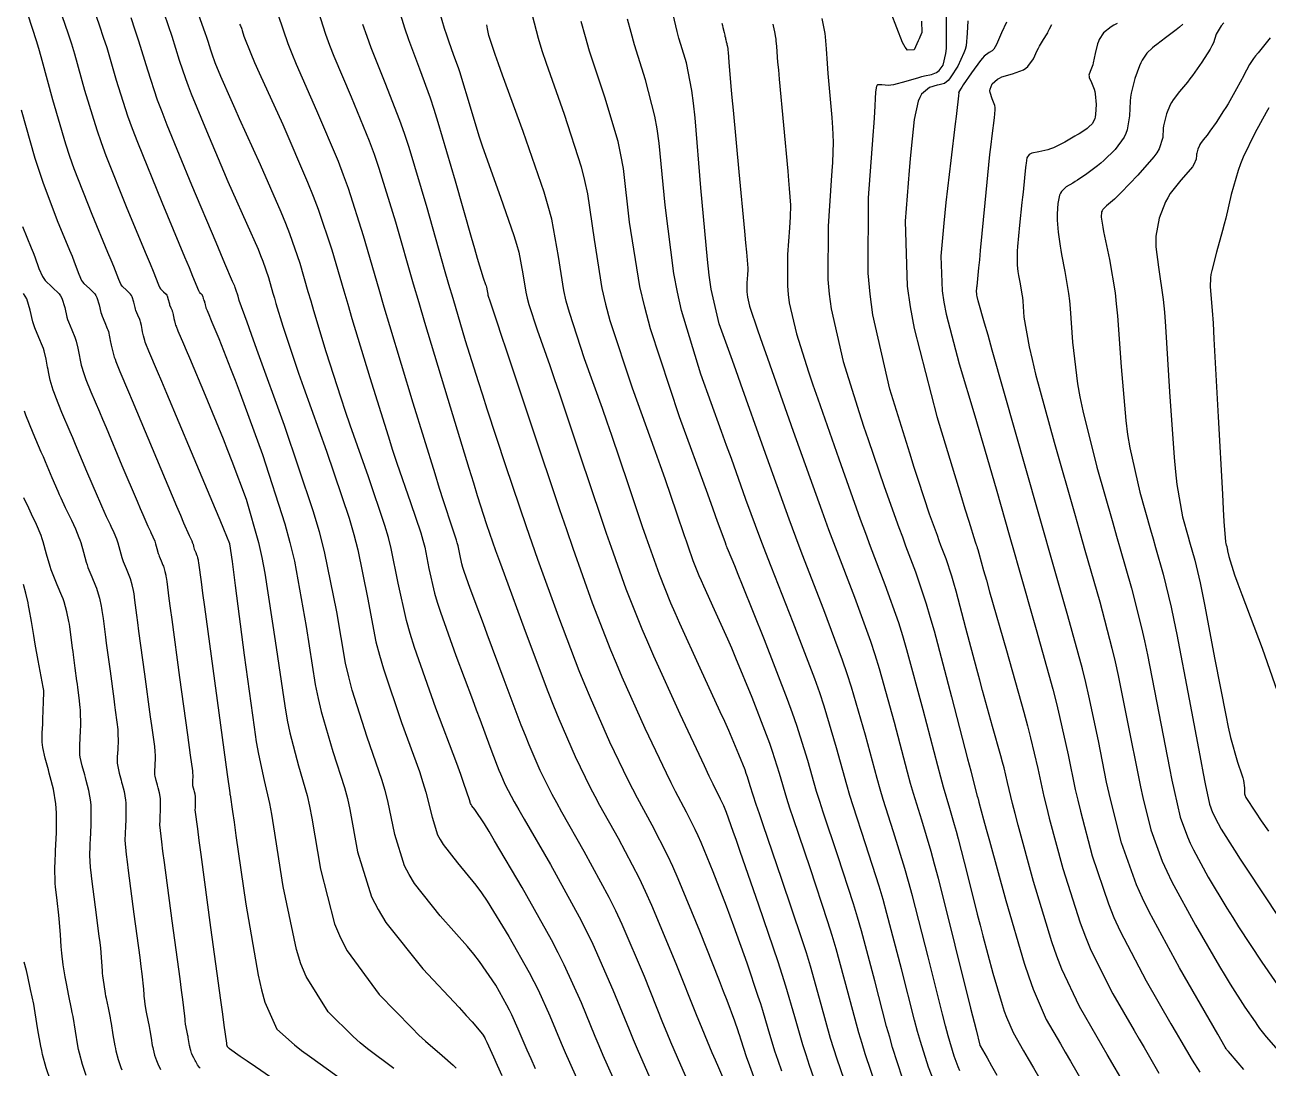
# Model space of a CAD drawing. Header units: metres. Extents: x 837475 to 838479, y 1189012 to 1191015.
# Drawn here: x 837583.6 to 837683, y 1190078.2 to 1190161.6 of the extents above; entities that cross this region are included whole.
import ezdxf

# ---------------------------------------------------------------- set-up
doc = ezdxf.new("R2010")
doc.units = ezdxf.units.M
doc.header["$LTSCALE"] = 0.3
doc.layers.add('COTAS 10', color=1, linetype='Continuous')
doc.layers.add('COTAS INT', color=252, linetype='Continuous')

msp = doc.modelspace()

# ---------------------------------------------------------------- linework, layer by layer
at = {"layer": 'COTAS 10'}
for points in [[(837613.124, 1190078.133), (837611.024, 1190079.719), (837610.453, 1190080.202), (837609.886, 1190080.703), (837607.876, 1190082.674), (837606.121, 1190085.481), (837605.715, 1190086.51), (837605.343, 1190087.649), (837604.287, 1190092.674), (837603.552, 1190097.468), (837603.382, 1190098.461), (837603.226, 1190099.31), (837602.785, 1190101.171), (837602.332, 1190103.263), (837602.169, 1190104.257), (837601.989, 1190105.431), (837601.204, 1190111.171), (837600.482, 1190116.746), (837600.342, 1190117.815), (837600.228, 1190118.679), (837600.033, 1190120.089), (837599.546, 1190121.255), (837599.248, 1190121.965), (837598.88, 1190122.843), (837596.96, 1190127.413), (837594.99, 1190132.097), (837594.59, 1190133.046), (837594.253, 1190133.845), (837593.563, 1190135.476), (837593.324, 1190136.06), (837593.272, 1190136.199), (837593.227, 1190136.329), (837593.116, 1190136.715), (837593.049, 1190137.034), (837593.015, 1190137.208), (837592.959, 1190137.519), (837592.883, 1190137.835), (837592.853, 1190137.925), (837592.82, 1190138.017), (837592.672, 1190138.358), (837592.517, 1190138.73), (837592.481, 1190138.841), (837592.448, 1190138.956), (837592.35, 1190139.402), (837592.213, 1190139.832), (837592.154, 1190139.938), (837592.087, 1190140.038), (837591.769, 1190140.351), (837591.444, 1190140.649), (837591.372, 1190140.741), (837591.308, 1190140.836), (837591.141, 1190141.209), (837590.744, 1190142.25), (837590.536, 1190142.765), (837590.284, 1190143.378), (837589.017, 1190146.416), (837587.596, 1190150.056), (837587.247, 1190151.05), (837586.917, 1190152.038), (837585.885, 1190155.557), (837585.024, 1190158.726), (837584.802, 1190159.493), (837584.587, 1190160.213), (837583.868, 1190162.416)], [(837631.12, 1190076.384), (837629.875, 1190079.181), (837629.547, 1190079.943), (837629.226, 1190080.7), (837628.125, 1190083.389), (837626.757, 1190086.417), (837626.268, 1190087.388), (837625.731, 1190088.415), (837623.389, 1190092.604), (837621.196, 1190096.334), (837620.752, 1190097.073), (837620.378, 1190097.685), (837619.618, 1190098.832), (837619.369, 1190099.145), (837619.318, 1190099.231), (837619.274, 1190099.316), (837619.181, 1190099.618), (837618.744, 1190100.923), (837618.484, 1190101.64), (837618.164, 1190102.511), (837616.505, 1190106.942), (837614.793, 1190111.783), (837614.44, 1190112.913), (837614.139, 1190113.951), (837613.489, 1190116.942), (837612.936, 1190119.701), (837612.697, 1190120.594), (837612.421, 1190121.543), (837611.111, 1190125.436), (837609.649, 1190129.559), (837609.276, 1190130.654), (837608.917, 1190131.728), (837607.736, 1190135.436), (837606.752, 1190138.69), (837606.517, 1190139.478), (837606.299, 1190140.216), (837605.647, 1190142.475), (837604.828, 1190144.866), (837604.505, 1190145.688), (837604.141, 1190146.58), (837602.475, 1190150.379), (837600.811, 1190154.048), (837600.448, 1190154.858), (837600.126, 1190155.578), (837599.316, 1190157.435), (837598.867, 1190158.532), (837598.773, 1190158.773), (837598.692, 1190158.986), (837598.51, 1190159.531), (837598.285, 1190160.242), (837598.178, 1190160.561), (837598.05, 1190160.932), (837597.424, 1190162.713)], [(837613.659, 1190162.368), (837613.993, 1190161.312), (837614.299, 1190160.379), (837615.178, 1190158.037), (837616.043, 1190155.731), (837616.34, 1190154.821), (837616.663, 1190153.793), (837618.037, 1190149.1), (837619.317, 1190144.589), (837619.581, 1190143.676), (837619.806, 1190142.909), (837620.289, 1190141.352), (837620.474, 1190140.82), (837620.51, 1190140.699), (837620.541, 1190140.589), (837620.598, 1190140.289), (837620.638, 1190140.032), (837620.658, 1190139.95), (837620.681, 1190139.864), (837620.797, 1190139.513), (837621.393, 1190137.747), (837621.719, 1190136.769), (837622.116, 1190135.579), (837624.131, 1190129.513), (837626.381, 1190122.809), (837626.925, 1190121.217), (837627.436, 1190119.739), (837628.998, 1190115.354), (837630.458, 1190111.607), (837630.906, 1190110.531), (837631.372, 1190109.439), (837633.209, 1190105.354), (837634.906, 1190101.774), (837635.283, 1190101), (837635.619, 1190100.319), (837636.5, 1190098.644), (837637.204, 1190097.267), (837637.43, 1190096.774), (837637.669, 1190096.233), (837638.644, 1190093.875), (837639.704, 1190091.13), (837639.997, 1190090.344), (837640.29, 1190089.547), (837641.346, 1190086.577), (837642.244, 1190083.923), (837642.438, 1190083.326), (837642.609, 1190082.789), (837643.025, 1190081.346), (837643.574, 1190079.561), (837643.827, 1190078.808), (837644.125, 1190077.943)], [(837656.528, 1190076.538), (837655.861, 1190078.247), (837655.231, 1190080.286), (837655.008, 1190081.087), (837654.765, 1190081.99), (837653.715, 1190086.101), (837652.555, 1190090.541), (837652.242, 1190091.651), (837651.934, 1190092.71), (837650.851, 1190096.101), (837649.851, 1190099.136), (837649.595, 1190099.97), (837649.348, 1190100.801), (837648.528, 1190103.778), (837647.534, 1190107.112), (837647.176, 1190108.167), (837646.782, 1190109.28), (837645.062, 1190113.778), (837643.294, 1190118.253), (837642.87, 1190119.352), (837642.475, 1190120.389), (837641.284, 1190123.629), (837640.118, 1190126.892), (837639.739, 1190127.944), (837639.335, 1190129.06), (837637.673, 1190133.629), (837636.129, 1190138.74), (837635.8, 1190140.198), (837635.514, 1190141.674), (837634.835, 1190147.162), (837634.35, 1190152.107), (837634.186, 1190153.242), (837634.01, 1190154.276), (837633.265, 1190157.162), (837632.372, 1190159.964), (837632.102, 1190160.945), (837631.822, 1190162.015)], [(837671.612, 1190076.743), (837670.159, 1190079.267), (837669.761, 1190079.956), (837669.365, 1190080.642), (837667.952, 1190083.082), (837666.535, 1190086.085), (837666.137, 1190087.124), (837665.736, 1190088.253), (837664.265, 1190093.082), (837663.04, 1190097.592), (837662.794, 1190098.52), (837662.588, 1190099.309), (837662.181, 1190100.998), (837661.912, 1190102.161), (837661.793, 1190102.617), (837661.655, 1190103.132), (837660.998, 1190105.476), (837660.196, 1190108.341), (837659.967, 1190109.183), (837659.735, 1190110.048), (837658.87, 1190113.347), (837658.088, 1190116.287), (837657.909, 1190116.924), (837657.745, 1190117.484), (837657.286, 1190118.87), (837656.868, 1190119.957), (837656.73, 1190120.33), (837656.582, 1190120.734), (837655.966, 1190122.45), (837655.067, 1190125.151), (837654.74, 1190126.175), (837654.379, 1190127.32), (837652.795, 1190132.45), (837651.435, 1190138.392), (837651.215, 1190140.047), (837651.064, 1190141.706), (837651.085, 1190147.737), (837651.456, 1190152.724), (837651.527, 1190153.726), (837651.582, 1190154.563), (837651.665, 1190156.22), (837651.731, 1190156.663), (837651.776, 1190156.736), (837651.833, 1190156.786), (837652.135, 1190156.787), (837652.666, 1190156.743), (837652.867, 1190156.765), (837653.091, 1190156.802), (837654.094, 1190157.06), (837655.107, 1190157.36), (837655.337, 1190157.423), (837655.545, 1190157.478), (837656.115, 1190157.607), (837656.517, 1190157.766), (837656.62, 1190157.839), (837656.719, 1190157.926), (837657.045, 1190158.347), (837657.268, 1190159.269), (837657.302, 1190159.672), (837657.324, 1190160.139), (837657.304, 1190162.356)], [(837676.198, 1190161.611), (837675.931, 1190161.376), (837675.674, 1190161.158), (837674.822, 1190160.512), (837674.113, 1190160.002), (837673.945, 1190159.868), (837673.79, 1190159.738), (837673.332, 1190159.298), (837672.957, 1190158.732), (837672.853, 1190158.524), (837672.749, 1190158.292), (837672.376, 1190157.268), (837672.081, 1190156.1), (837672.026, 1190155.778), (837671.984, 1190155.456), (837671.929, 1190154.299), (837671.766, 1190153.182), (837671.657, 1190152.886), (837671.518, 1190152.596), (837670.785, 1190151.597), (837669.881, 1190150.713), (837669.637, 1190150.496), (837669.394, 1190150.291), (837668.537, 1190149.65), (837667.771, 1190149.147), (837667.586, 1190149.029), (837667.413, 1190148.92), (837666.884, 1190148.602), (837666.505, 1190148.243), (837666.425, 1190148.107), (837666.357, 1190147.956), (837666.203, 1190147.278), (837666.158, 1190146.452), (837666.159, 1190146.206), (837666.166, 1190145.953), (837666.237, 1190144.981), (837666.386, 1190143.878), (837666.442, 1190143.544), (837666.504, 1190143.197), (837666.78, 1190141.839), (837667.064, 1190140.1), (837667.132, 1190139.513), (837667.194, 1190138.88), (837667.38, 1190136.211), (837667.775, 1190132.873), (837667.969, 1190131.817), (837668.2, 1190130.704), (837669.342, 1190126.211), (837670.605, 1190121.769), (837670.913, 1190120.689), (837671.203, 1190119.673), (837672.098, 1190116.545), (837672.908, 1190113.365), (837673.144, 1190112.317), (837673.385, 1190111.196), (837674.298, 1190106.545), (837675.133, 1190102.152), (837675.325, 1190101.195), (837675.5, 1190100.351), (837675.99, 1190098.237), (837676.565, 1190096.661), (837676.794, 1190096.155), (837677.053, 1190095.619), (837678.237, 1190093.434), (837679.734, 1190090.942), (837680.19, 1190090.213), (837680.663, 1190089.467), (837682.521, 1190086.632), (837684.295, 1190084.043)], [(837591.424, 1190077.998), (837591.351, 1190078.181), (837591.129, 1190078.83), (837590.949, 1190079.527), (837590.902, 1190079.74), (837590.857, 1190079.962), (837590.706, 1190080.838), (837590.561, 1190081.734), (837590.519, 1190081.97), (837590.476, 1190082.199), (837590.317, 1190082.982), (837590.164, 1190083.721), (837590.126, 1190083.924), (837590.089, 1190084.125), (837589.97, 1190084.844), (837589.878, 1190085.556), (837589.858, 1190085.753), (837589.841, 1190085.95), (837589.798, 1190086.659), (837589.703, 1190087.759), (837589.654, 1190088.202), (837589.593, 1190088.705), (837589.291, 1190091.023), (837588.998, 1190093.311), (837588.943, 1190093.796), (837588.9, 1190094.216), (837588.84, 1190095.195), (837588.865, 1190095.905), (837588.875, 1190096.156), (837588.886, 1190096.429), (837588.939, 1190097.612), (837588.948, 1190098.847), (837588.931, 1190099.154), (837588.906, 1190099.445), (837588.748, 1190100.368), (837588.538, 1190101.172), (837588.481, 1190101.388), (837588.424, 1190101.601), (837588.22, 1190102.345), (837588.068, 1190103.034), (837588.042, 1190103.212), (837588.025, 1190103.385), (837588.024, 1190103.963), (837588.065, 1190104.565), (837588.075, 1190104.753), (837588.083, 1190104.949), (837588.107, 1190105.735), (837588.101, 1190106.563), (837588.09, 1190106.786), (837588.076, 1190107.006), (837587.994, 1190107.778), (837587.88, 1190108.6), (837587.845, 1190108.852), (837587.809, 1190109.114), (837587.667, 1190110.15), (837587.527, 1190111.201), (837587.492, 1190111.473), (837587.459, 1190111.737), (837587.352, 1190112.621), (837587.24, 1190113.438), (837587.203, 1190113.659), (837587.164, 1190113.878), (837587.001, 1190114.65), (837586.774, 1190115.442), (837586.694, 1190115.672), (837586.606, 1190115.908), (837586.228, 1190116.801), (837585.839, 1190117.742), (837585.744, 1190118.007), (837585.655, 1190118.274), (837585.382, 1190119.258), (837585.115, 1190120.226), (837585.03, 1190120.483), (837584.941, 1190120.736), (837584.579, 1190121.611), (837584.185, 1190122.453), (837584.075, 1190122.685), (837583.964, 1190122.916), (837583.563, 1190123.747)]]:
    msp.add_lwpolyline(points, dxfattribs=at)
at = {"layer": 'COTAS INT'}
for points in [[(837588.341, 1190165.208), (837589.62, 1190161.49), (837589.915, 1190160.589), (837590.183, 1190159.742), (837590.935, 1190157.147), (837591.848, 1190154.29), (837592.218, 1190153.28), (837592.639, 1190152.174), (837594.581, 1190147.386), (837596.416, 1190143.015), (837596.769, 1190142.171), (837597.055, 1190141.486), (837597.526, 1190140.338), (837597.573, 1190140.233), (837597.59, 1190140.207), (837597.611, 1190140.181), (837597.701, 1190140.098), (837597.79, 1190140.011), (837597.809, 1190139.983), (837597.825, 1190139.953), (837597.864, 1190139.833), (837597.891, 1190139.709), (837597.9, 1190139.676), (837597.91, 1190139.645), (837597.953, 1190139.541), (837597.995, 1190139.446), (837598.004, 1190139.421), (837598.012, 1190139.395), (837598.034, 1190139.307), (837598.049, 1190139.22), (837598.059, 1190139.172), (837598.077, 1190139.082), (837598.108, 1190138.975), (837598.121, 1190138.939), (837598.136, 1190138.9), (837598.202, 1190138.737), (837598.395, 1190138.281), (837598.489, 1190138.058), (837598.601, 1190137.793), (837599.151, 1190136.485), (837600.09, 1190134.103), (837600.447, 1190133.161), (837600.846, 1190132.097), (837602.638, 1190127.232), (837604.429, 1190121.677), (837604.828, 1190120.178), (837605.184, 1190118.695), (837606.118, 1190113.48), (837606.849, 1190108.839), (837607.077, 1190107.719), (837607.316, 1190106.671), (837608.273, 1190103.48), (837609.201, 1190100.591), (837609.423, 1190099.733), (837609.629, 1190098.85), (837610.245, 1190095.451), (837611.357, 1190091.849), (837611.875, 1190090.838), (837612.486, 1190089.82), (837615.451, 1190086.094), (837618.352, 1190083.003), (837618.922, 1190082.386), (837619.39, 1190081.873), (837620.236, 1190080.879), (837620.4, 1190080.587), (837620.437, 1190080.515), (837620.471, 1190080.448), (837620.567, 1190080.236), (837621.09, 1190079.069), (837621.394, 1190078.399), (837621.767, 1190077.578)], [(837606.682, 1190163.94), (837607.682, 1190160.816), (837608.002, 1190159.938), (837608.34, 1190159.054), (837609.715, 1190155.812), (837611.168, 1190152.283), (837611.556, 1190151.218), (837611.937, 1190150.115), (837613.26, 1190145.812), (837614.682, 1190140.869), (837615.125, 1190139.362), (837615.59, 1190137.795), (837617.448, 1190131.636), (837619.139, 1190126.117), (837619.498, 1190124.953), (837619.81, 1190123.948), (837620.543, 1190121.636), (837621.275, 1190119.546), (837621.586, 1190118.681), (837621.944, 1190117.692), (837623.63, 1190113.088), (837625.455, 1190108.261), (837625.9, 1190107.132), (837626.319, 1190106.092), (837627.618, 1190103.088), (837628.835, 1190100.613), (837629.203, 1190099.908), (837629.584, 1190099.193), (837631.073, 1190096.542), (837632.738, 1190093.361), (837633.231, 1190092.313), (837633.738, 1190091.193), (837635.683, 1190086.542), (837637.361, 1190082.331), (837637.7, 1190081.488), (837637.983, 1190080.785), (837638.551, 1190079.41), (837638.811, 1190078.834), (837638.9, 1190078.634), (837638.997, 1190078.416), (837639.41, 1190077.486)], [(837586.105, 1190163.812), (837587.103, 1190160.852), (837587.358, 1190160.041), (837587.603, 1190159.234), (837588.41, 1190156.352), (837589.383, 1190153.164), (837589.733, 1190152.165), (837590.118, 1190151.115), (837591.799, 1190146.901), (837593.35, 1190143.197), (837593.652, 1190142.468), (837593.899, 1190141.868), (837594.333, 1190140.773), (837594.44, 1190140.534), (837594.481, 1190140.474), (837594.527, 1190140.415), (837594.735, 1190140.224), (837594.938, 1190140.024), (837594.981, 1190139.96), (837595.019, 1190139.893), (837595.107, 1190139.617), (837595.169, 1190139.332), (837595.191, 1190139.259), (837595.214, 1190139.188), (837595.312, 1190138.949), (837595.408, 1190138.731), (837595.429, 1190138.673), (837595.448, 1190138.615), (837595.496, 1190138.413), (837595.532, 1190138.214), (837595.543, 1190138.158), (837595.554, 1190138.103), (837595.597, 1190137.898), (837595.668, 1190137.652), (837595.697, 1190137.569), (837595.73, 1190137.48), (837595.882, 1190137.106), (837596.324, 1190136.063), (837596.54, 1190135.552), (837596.795, 1190134.945), (837598.055, 1190131.949), (837599.485, 1190128.473), (837599.848, 1190127.563), (837600.196, 1190126.676), (837601.336, 1190123.661), (837602.328, 1190120.178), (837602.585, 1190118.997), (837602.833, 1190117.72), (837603.661, 1190112.325), (837604.419, 1190107.135), (837604.623, 1190105.988), (837604.824, 1190104.967), (837605.529, 1190102.325), (837606.214, 1190099.95), (837606.402, 1190099.097), (837606.59, 1190098.159), (837607.266, 1190094.062), (837608.396, 1190089.7), (837608.871, 1190088.594), (837609.416, 1190087.532), (837611.968, 1190084.062), (837614.57, 1190081.379), (837615.147, 1190080.812), (837615.661, 1190080.321), (837616.998, 1190079.185), (837617.885, 1190078.414), (837618.115, 1190078.153)], [(837616.415, 1190163.881), (837617.172, 1190161.306), (837617.343, 1190160.757), (837617.496, 1190160.28), (837617.91, 1190159.149), (837618.285, 1190158.15), (837618.414, 1190157.755), (837618.554, 1190157.31), (837619.149, 1190155.276), (837619.94, 1190152.688), (837620.203, 1190151.893), (837620.485, 1190151.064), (837621.663, 1190147.79), (837622.729, 1190144.724), (837622.94, 1190144.026), (837623.115, 1190143.395), (837623.445, 1190141.663), (837623.677, 1190140.185), (837623.791, 1190139.714), (837623.925, 1190139.216), (837624.589, 1190137.193), (837625.601, 1190134.322), (837625.955, 1190133.289), (837626.341, 1190132.153), (837628.001, 1190127.193), (837629.703, 1190122.124), (837630.114, 1190120.92), (837630.5, 1190119.803), (837631.681, 1190116.487), (837632.96, 1190113.28), (837633.409, 1190112.231), (837633.898, 1190111.112), (837636.005, 1190106.487), (837637.941, 1190102.355), (837638.322, 1190101.546), (837638.637, 1190100.882), (837639.213, 1190099.695), (837639.372, 1190099.386), (837639.422, 1190099.275), (837639.476, 1190099.153), (837639.695, 1190098.623), (837640.239, 1190097.123), (837640.498, 1190096.39), (837640.803, 1190095.519), (837642.297, 1190091.225), (837643.831, 1190086.696), (837644.162, 1190085.677), (837644.452, 1190084.76), (837645.163, 1190082.297), (837645.812, 1190080.046), (837646.063, 1190079.264), (837646.346, 1190078.412), (837647.624, 1190074.758)], [(837623.837, 1190163.685), (837624.675, 1190160.507), (837624.975, 1190159.524), (837625.305, 1190158.497), (837626.743, 1190154.412), (837628.102, 1190150.217), (837628.383, 1190149.119), (837628.622, 1190148.048), (837629.14, 1190144.412), (837629.756, 1190140.491), (837630.056, 1190139.241), (837630.414, 1190137.92), (837632.175, 1190132.552), (837634.018, 1190127.47), (837634.427, 1190126.328), (837634.792, 1190125.302), (837635.742, 1190122.552), (837636.346, 1190120.754), (837636.492, 1190120.326), (837636.629, 1190119.93), (837637.048, 1190118.754), (837637.528, 1190117.559), (837637.704, 1190117.152), (837637.898, 1190116.711), (837638.754, 1190114.839), (837639.806, 1190112.492), (837640.124, 1190111.752), (837640.453, 1190110.972), (837641.741, 1190107.827), (837642.907, 1190104.824), (837643.159, 1190104.133), (837643.382, 1190103.504), (837643.931, 1190101.741), (837644.521, 1190099.755), (837644.769, 1190098.985), (837645.054, 1190098.12), (837646.388, 1190094.199), (837647.813, 1190089.901), (837648.156, 1190088.798), (837648.475, 1190087.733), (837649.439, 1190084.199), (837650.289, 1190081.018), (837650.536, 1190080.175), (837650.788, 1190079.349), (837651.743, 1190076.502)], [(837658.379, 1190077.963), (837658.256, 1190078.261), (837657.92, 1190079.119), (837657.452, 1190080.755), (837657.245, 1190081.543), (837657.004, 1190082.475), (837655.853, 1190087.052), (837654.595, 1190091.945), (837654.286, 1190093.078), (837653.994, 1190094.114), (837653.083, 1190097.052), (837652.25, 1190099.644), (837652.008, 1190100.462), (837651.761, 1190101.323), (837650.827, 1190104.796), (837649.73, 1190108.615), (837649.38, 1190109.695), (837649.01, 1190110.784), (837647.507, 1190114.796), (837645.777, 1190119.248), (837645.265, 1190120.614), (837644.737, 1190122.038), (837642.71, 1190127.661), (837640.872, 1190132.845), (837640.464, 1190133.992), (837640.099, 1190135.014), (837639.146, 1190137.661), (837638.514, 1190140.443), (837638.353, 1190141.549), (837638.197, 1190142.801), (837637.682, 1190148.536), (837637.214, 1190154.137), (837637.088, 1190155.304), (837636.964, 1190156.305), (837636.527, 1190158.536), (837636.066, 1190159.982), (837635.927, 1190160.487), (837635.783, 1190161.039), (837635.219, 1190163.414)], [(837624.47, 1190078.112), (837624.112, 1190078.914), (837623.802, 1190079.613), (837623.086, 1190081.287), (837622.567, 1190082.438), (837622.381, 1190082.806), (837622.177, 1190083.197), (837621.287, 1190084.787), (837619.992, 1190086.693), (837619.532, 1190087.282), (837619.028, 1190087.897), (837616.84, 1190090.34), (837614.78, 1190092.929), (837614.356, 1190093.635), (837613.996, 1190094.338), (837613.223, 1190096.84), (837612.667, 1190099.541), (837612.443, 1190100.368), (837612.189, 1190101.231), (837611.017, 1190104.634), (837609.809, 1190108.375), (837609.532, 1190109.45), (837609.279, 1190110.543), (837608.575, 1190114.634), (837607.605, 1190119.476), (837607.186, 1190121.043), (837606.701, 1190122.708), (837604.403, 1190129.538), (837602.19, 1190135.617), (837601.758, 1190136.808), (837601.405, 1190137.785), (837600.782, 1190139.538), (837600.683, 1190139.868), (837600.659, 1190139.947), (837600.637, 1190140.022), (837600.571, 1190140.25), (837600.488, 1190140.492), (837600.456, 1190140.575), (837600.419, 1190140.665), (837600.25, 1190141.05), (837599.632, 1190142.49), (837599.312, 1190143.247), (837598.927, 1190144.158), (837596.998, 1190148.741), (837595.025, 1190153.555), (837594.613, 1190154.612), (837594.258, 1190155.55), (837593.46, 1190157.941), (837592.762, 1190160.251), (837592.471, 1190161.136), (837592.137, 1190162.129)], [(837594.745, 1190162.513), (837595.089, 1190161.512), (837595.379, 1190160.653), (837595.985, 1190158.736), (837596.475, 1190157.268), (837596.693, 1190156.692), (837596.946, 1190156.043), (837598.157, 1190153.088), (837599.527, 1190149.868), (837599.88, 1190149.052), (837600.222, 1190148.269), (837601.363, 1190145.714), (837602.28, 1190143.623), (837602.481, 1190143.132), (837602.658, 1190142.679), (837603.109, 1190141.363), (837603.468, 1190140.119), (837603.588, 1190139.712), (837603.717, 1190139.279), (837604.259, 1190137.487), (837605.161, 1190134.757), (837605.517, 1190133.731), (837605.919, 1190132.588), (837607.757, 1190127.487), (837609.561, 1190122.126), (837609.942, 1190120.819), (837610.271, 1190119.589), (837611.032, 1190115.788), (837611.709, 1190112.247), (837611.986, 1190111.181), (837612.301, 1190110.079), (837613.761, 1190105.788), (837615.176, 1190101.871), (837615.464, 1190101.004), (837615.706, 1190100.232), (837616.202, 1190098.229), (837616.635, 1190096.827), (837616.837, 1190096.433), (837617.075, 1190096.037), (837618.229, 1190094.586), (837619.703, 1190092.791), (837620.142, 1190092.178), (837620.594, 1190091.514), (837622.338, 1190088.696), (837623.954, 1190085.806), (837624.324, 1190085.097), (837624.662, 1190084.427), (837625.606, 1190082.338), (837626.514, 1190080.157), (837626.829, 1190079.429), (837627.173, 1190078.647), (837628.643, 1190075.376)], [(837636.778, 1190076.84), (837636.074, 1190078.401), (837635.28, 1190080.25), (837634.982, 1190080.973), (837634.649, 1190081.788), (837633.164, 1190085.491), (837631.388, 1190089.641), (837630.872, 1190090.737), (837630.346, 1190091.81), (837628.359, 1190095.491), (837626.567, 1190098.631), (837626.163, 1190099.362), (837625.8, 1190100.032), (837624.823, 1190101.955), (837623.948, 1190104), (837623.649, 1190104.748), (837623.326, 1190105.575), (837621.955, 1190109.218), (837620.609, 1190112.866), (837620.301, 1190113.696), (837620.022, 1190114.448), (837619.25, 1190116.513), (837618.763, 1190117.879), (837618.663, 1190118.191), (837618.579, 1190118.473), (837618.403, 1190119.25), (837618.267, 1190119.927), (837618.209, 1190120.146), (837618.141, 1190120.379), (837617.82, 1190121.333), (837617.108, 1190123.502), (837616.794, 1190124.5), (837616.429, 1190125.67), (837614.689, 1190131.333), (837612.821, 1190137.512), (837612.376, 1190139.008), (837611.961, 1190140.411), (837610.722, 1190144.7), (837609.519, 1190148.472), (837609.126, 1190149.549), (837608.708, 1190150.641), (837606.983, 1190154.7), (837605.36, 1190158.391), (837605.006, 1190159.251), (837604.694, 1190160.041), (837603.909, 1190162.305)], [(837647.36, 1190162.08), (837647.545, 1190161.131), (837647.584, 1190160.866), (837647.618, 1190160.601), (837647.694, 1190159.635), (837647.764, 1190158.474), (837647.793, 1190158.085), (837647.827, 1190157.666), (837647.984, 1190155.91), (837648.136, 1190154.154), (837648.167, 1190153.736), (837648.192, 1190153.347), (837648.242, 1190152.186), (837648.191, 1190150.567), (837648.153, 1190149.889), (837648.105, 1190149.112), (837647.843, 1190145.474), (837647.829, 1190141.207), (837647.936, 1190140.033), (837648.091, 1190138.862), (837649.054, 1190134.658), (837650.333, 1190130.579), (837650.689, 1190129.487), (837651.044, 1190128.411), (837652.332, 1190124.658), (837653.502, 1190121.395), (837653.783, 1190120.627), (837654.046, 1190119.919), (837654.841, 1190117.851), (837655.694, 1190115.294), (837655.992, 1190114.277), (837656.319, 1190113.126), (837657.723, 1190107.851), (837659.001, 1190102.892), (837659.247, 1190101.939), (837659.446, 1190101.169), (837659.777, 1190099.905), (837659.812, 1190099.786), (837659.825, 1190099.738), (837659.84, 1190099.682), (837659.905, 1190099.426), (837660.279, 1190098.04), (837660.489, 1190097.271), (837660.745, 1190096.337), (837662.052, 1190091.573), (837663.526, 1190086.554), (837663.888, 1190085.458), (837664.229, 1190084.489), (837665.293, 1190082.052), (837666.42, 1190080.101), (837666.802, 1190079.44), (837667.213, 1190078.726), (837668.949, 1190075.708)], [(837655.322, 1190161.862), (837655.34, 1190160.944), (837655.19, 1190160.582), (837655.127, 1190160.442), (837655.055, 1190160.285), (837654.718, 1190159.578), (837654.195, 1190159.528), (837654.006, 1190159.785), (837653.799, 1190160.16), (837652.889, 1190162.497)], [(837600.811, 1190161.606), (837600.869, 1190161.482), (837600.947, 1190161.29), (837600.974, 1190161.208), (837601.005, 1190161.114), (837601.137, 1190160.67), (837601.705, 1190159.265), (837602.011, 1190158.564), (837602.381, 1190157.729), (837604.251, 1190153.587), (837606.247, 1190148.998), (837606.696, 1190147.881), (837607.1, 1190146.83), (837608.185, 1190143.587), (837609.13, 1190140.314), (837609.447, 1190139.243), (837609.787, 1190138.101), (837611.213, 1190133.385), (837612.673, 1190128.699), (837613.035, 1190127.577), (837613.378, 1190126.531), (837614.466, 1190123.385), (837615.281, 1190120.961), (837615.453, 1190120.37), (837615.602, 1190119.814), (837615.946, 1190118.096), (837616.393, 1190116.123), (837616.606, 1190115.407), (837616.859, 1190114.617), (837618.096, 1190111.148), (837619.421, 1190107.63), (837619.729, 1190106.808), (837620.012, 1190106.053), (837620.822, 1190103.874), (837621.398, 1190102.343), (837621.534, 1190101.995), (837621.659, 1190101.681), (837622.027, 1190100.822), (837622.765, 1190099.452), (837623.123, 1190098.815), (837623.549, 1190098.068), (837625.646, 1190094.44), (837627.954, 1190090.258), (837628.513, 1190089.161), (837629.038, 1190088.089), (837630.644, 1190084.44), (837631.938, 1190081.244), (837632.264, 1190080.458), (837632.578, 1190079.716), (837633.597, 1190077.393)], [(837641.903, 1190077.474), (837641.591, 1190078.352), (837641.335, 1190079.075), (837640.887, 1190080.395), (837640.765, 1190080.818), (837640.715, 1190080.976), (837640.658, 1190081.151), (837640.395, 1190081.929), (837639.777, 1190083.576), (837639.497, 1190084.298), (837639.17, 1190085.137), (837637.593, 1190089.127), (837635.863, 1190093.313), (837635.438, 1190094.273), (837635.037, 1190095.148), (837633.786, 1190097.593), (837632.602, 1190099.756), (837632.243, 1190100.454), (837631.87, 1190101.193), (837630.414, 1190104.221), (837628.846, 1190107.766), (837628.403, 1190108.831), (837627.957, 1190109.934), (837626.314, 1190114.221), (837624.653, 1190118.828), (837624.195, 1190120.132), (837623.738, 1190121.449), (837622.093, 1190126.308), (837620.602, 1190130.848), (837620.242, 1190131.963), (837619.904, 1190133.016), (837618.874, 1190136.308), (837617.866, 1190139.695), (837617.542, 1190140.808), (837617.199, 1190141.997), (837615.798, 1190146.924), (837614.355, 1190151.757), (837613.986, 1190152.887), (837613.629, 1190153.926), (837612.447, 1190156.924), (837611.32, 1190159.716), (837610.998, 1190160.625), (837610.671, 1190161.592)], [(837649.684, 1190075.63), (837648.567, 1190078.88), (837648.3, 1190079.719), (837648.05, 1190080.532), (837647.301, 1190083.248), (837646.435, 1190086.329), (837646.112, 1190087.372), (837645.753, 1190088.497), (837644.157, 1190093.248), (837642.655, 1190097.611), (837642.356, 1190098.493), (837642.108, 1190099.232), (837641.632, 1190100.723), (837641.404, 1190101.455), (837641.312, 1190101.716), (837641.207, 1190102.003), (837640.723, 1190103.25), (837639.903, 1190105.167), (837639.586, 1190105.876), (837639.23, 1190106.662), (837637.62, 1190110.147), (837635.987, 1190113.72), (837635.617, 1190114.562), (837635.281, 1190115.341), (837634.365, 1190117.62), (837633.565, 1190119.866), (837633.303, 1190120.623), (837633.024, 1190121.439), (837631.872, 1190124.872), (837630.566, 1190128.727), (837630.191, 1190129.809), (837629.81, 1190130.896), (837628.382, 1190134.872), (837627.17, 1190138.568), (837626.924, 1190139.478), (837626.716, 1190140.338), (837626.293, 1190143.038), (837625.758, 1190146.019), (837625.481, 1190147.057), (837625.148, 1190148.187), (837623.481, 1190153.038), (837621.823, 1190157.53), (837621.496, 1190158.435), (837621.227, 1190159.192), (837620.73, 1190160.701), (837620.621, 1190161.257), (837620.596, 1190161.414), (837620.572, 1190161.571)], [(837653.802, 1190077.375), (837653.009, 1190079.818), (837652.772, 1190080.631), (837652.527, 1190081.504), (837651.577, 1190085.15), (837650.515, 1190089.137), (837650.199, 1190090.225), (837649.874, 1190091.305), (837648.62, 1190095.15), (837647.453, 1190098.628), (837647.182, 1190099.477), (837646.934, 1190100.278), (837646.23, 1190102.76), (837645.359, 1190105.553), (837645.007, 1190106.551), (837644.607, 1190107.645), (837642.76, 1190112.404), (837641.004, 1190116.777), (837640.662, 1190117.628), (837640.381, 1190118.322), (837639.887, 1190119.531), (837639.809, 1190119.701), (837639.791, 1190119.741), (837639.775, 1190119.778), (837639.732, 1190119.887), (837639.694, 1190119.994), (837639.681, 1190120.03), (837639.668, 1190120.069), (837639.613, 1190120.232), (837639.017, 1190121.876), (837638.663, 1190122.848), (837638.227, 1190124.044), (837635.968, 1190130.232), (837633.658, 1190137.271), (837633.189, 1190139.005), (837632.795, 1190140.644), (837631.987, 1190145.787), (837631.486, 1190150.078), (837631.285, 1190151.18), (837631.056, 1190152.246), (837630.004, 1190155.787), (837628.787, 1190159.463), (837628.454, 1190160.614), (837628.123, 1190161.822)], [(837639.359, 1190161.7), (837639.403, 1190161.511), (837639.442, 1190161.345), (837639.535, 1190160.95), (837639.585, 1190160.742), (837639.596, 1190160.694), (837639.607, 1190160.651), (837639.635, 1190160.532), (837639.659, 1190160.427), (837639.667, 1190160.393), (837639.675, 1190160.357), (837639.708, 1190160.208), (837639.743, 1190160.063), (837639.751, 1190160.03), (837639.76, 1190159.999), (837639.788, 1190159.911), (837639.823, 1190159.663), (837639.835, 1190159.531), (837639.849, 1190159.372), (837639.911, 1190158.57), (837640.076, 1190156.633), (837640.156, 1190155.759), (837640.25, 1190154.737), (837640.713, 1190149.825), (837641.163, 1190145.071), (837641.249, 1190144.15), (837641.319, 1190143.399), (837641.43, 1190142.115), (837641.422, 1190141.834), (837641.415, 1190141.716), (837641.407, 1190141.581), (837641.361, 1190140.95), (837641.359, 1190140.21), (837641.377, 1190140.006), (837641.404, 1190139.802), (837641.571, 1190139.073), (837642.242, 1190137.098), (837642.586, 1190136.109), (837642.999, 1190134.929), (837645.064, 1190129.073), (837647.343, 1190122.717), (837647.891, 1190121.222), (837648.403, 1190119.842), (837649.952, 1190115.815), (837651.238, 1190112.287), (837651.584, 1190111.222), (837651.926, 1190110.119), (837653.126, 1190105.815), (837654.174, 1190101.846), (837654.421, 1190100.954), (837654.649, 1190100.152), (837655.314, 1190098.003), (837656.054, 1190095.518), (837656.329, 1190094.504), (837656.635, 1190093.349), (837657.991, 1190088.003), (837659.242, 1190082.961), (837659.673, 1190081.224), (837659.979, 1190079.991), (837659.983, 1190079.983), (837659.985, 1190079.977), (837659.991, 1190079.963), (837660.555, 1190078.98), (837660.908, 1190078.365), (837661.346, 1190077.603)], [(837643.434, 1190161.606), (837643.458, 1190161.472), (837643.557, 1190161.005), (837643.646, 1190160.546), (837643.665, 1190160.419), (837643.681, 1190160.29), (837643.718, 1190159.824), (837643.817, 1190158.577), (837643.872, 1190157.956), (837643.939, 1190157.216), (837644.284, 1190153.551), (837644.626, 1190149.866), (837644.692, 1190149.114), (837644.745, 1190148.478), (837644.836, 1190147.151), (837644.806, 1190146.201), (837644.784, 1190145.803), (837644.756, 1190145.347), (837644.602, 1190143.212), (837644.594, 1190140.708), (837644.657, 1190140.019), (837644.748, 1190139.332), (837645.313, 1190136.865), (837646.288, 1190133.838), (837646.637, 1190132.798), (837647.022, 1190131.67), (837648.698, 1190126.865), (837650.423, 1190122.056), (837650.837, 1190120.925), (837651.224, 1190119.88), (837652.396, 1190116.833), (837653.466, 1190113.791), (837653.788, 1190112.749), (837654.122, 1190111.622), (837655.425, 1190106.833), (837656.588, 1190102.369), (837656.834, 1190101.447), (837657.048, 1190100.66), (837657.545, 1190098.954), (837657.934, 1190097.648), (837658.079, 1190097.115), (837658.239, 1190096.507), (837658.954, 1190093.691), (837659.769, 1190090.465), (837659.994, 1190089.599), (837660.217, 1190088.745), (837661.021, 1190085.757), (837661.754, 1190083.26), (837661.934, 1190082.715), (837662.104, 1190082.233), (837662.633, 1190081.021), (837663.475, 1190079.561), (837663.842, 1190078.924), (837664.267, 1190078.185), (837666.287, 1190074.674)], [(837659.023, 1190161.895), (837658.968, 1190160.902), (837658.875, 1190159.884), (837658.803, 1190159.599), (837658.711, 1190159.313), (837658.213, 1190158.267), (837657.666, 1190157.412), (837657.544, 1190157.246), (837657.435, 1190157.11), (837657.146, 1190156.875), (837656.837, 1190156.802), (837656.714, 1190156.769), (837656.577, 1190156.73), (837655.947, 1190156.542), (837655.315, 1190156.015), (837655.176, 1190155.763), (837655.053, 1190155.465), (837654.736, 1190154.002), (837654.493, 1190151.683), (837654.416, 1190150.844), (837654.335, 1190149.92), (837654.009, 1190145.875), (837654.182, 1190140.679), (837654.416, 1190139.029), (837654.73, 1190137.289), (837656.536, 1190130.243), (837658.425, 1190124.06), (837658.791, 1190122.864), (837659.09, 1190121.892), (837659.6, 1190120.243), (837659.661, 1190120.073), (837659.676, 1190120.033), (837659.69, 1190119.996), (837659.731, 1190119.888), (837659.777, 1190119.751), (837659.811, 1190119.632), (837659.888, 1190119.341), (837660.282, 1190117.94), (837660.499, 1190117.178), (837660.763, 1190116.253), (837662.108, 1190111.56), (837663.495, 1190106.611), (837663.786, 1190105.525), (837664.036, 1190104.561), (837664.604, 1190102.108), (837665.097, 1190099.878), (837665.3, 1190099.055), (837665.532, 1190098.144), (837666.61, 1190094.113), (837667.994, 1190089.775), (837668.419, 1190088.67), (837668.862, 1190087.607), (837670.612, 1190084.113), (837672.31, 1190081.182), (837672.72, 1190080.473), (837673.104, 1190079.808), (837674.275, 1190077.777)], [(837662.106, 1190161.765), (837661.72, 1190160.929), (837661.631, 1190160.731), (837661.548, 1190160.547), (837661.31, 1190160.004), (837661.102, 1190159.631), (837661.039, 1190159.555), (837660.973, 1190159.49), (837660.714, 1190159.354), (837660.331, 1190159.069), (837660.188, 1190158.911), (837660.027, 1190158.718), (837659.312, 1190157.737), (837658.654, 1190156.762), (837658.53, 1190156.573), (837658.431, 1190156.419), (837658.284, 1190156.158), (837658.297, 1190156.124), (837658.299, 1190156.104), (837658.296, 1190156.065), (837658.283, 1190155.976), (837658.279, 1190155.935), (837658.274, 1190155.886), (837658.25, 1190155.649), (837658.143, 1190154.721), (837658.084, 1190154.236), (837658.014, 1190153.652), (837657.657, 1190150.721), (837657.269, 1190147.373), (837657.179, 1190146.527), (837657.096, 1190145.716), (837656.862, 1190143.077), (837656.972, 1190140.292), (837657.107, 1190139.387), (837657.287, 1190138.426), (837658.313, 1190134.472), (837659.57, 1190130.305), (837659.896, 1190129.209), (837660.212, 1190128.137), (837661.271, 1190124.472), (837662.369, 1190120.615), (837662.71, 1190119.422), (837663.067, 1190118.175), (837664.487, 1190113.217), (837665.804, 1190108.451), (837666.096, 1190107.325), (837666.355, 1190106.283), (837667.028, 1190103.217), (837667.606, 1190100.446), (837667.806, 1190099.59), (837668.024, 1190098.696), (837668.955, 1190095.144), (837670.252, 1190091.297), (837670.701, 1190090.216), (837671.188, 1190089.129), (837673.271, 1190085.144), (837675.255, 1190081.722), (837675.679, 1190080.989), (837676.05, 1190080.349), (837676.938, 1190078.811), (837677.551, 1190077.838)], [(837681.089, 1190078.071), (837680.634, 1190078.591), (837679.845, 1190079.5), (837679.734, 1190079.643), (837679.706, 1190079.681), (837679.681, 1190079.718), (837679.601, 1190079.845), (837678.995, 1190080.889), (837675.931, 1190086.175), (837673.515, 1190090.651), (837672.983, 1190091.763), (837672.511, 1190092.819), (837671.3, 1190096.175), (837670.516, 1190099.248), (837670.313, 1190100.125), (837670.115, 1190101.015), (837669.451, 1190104.326), (837668.698, 1190107.921), (837668.445, 1190108.989), (837668.172, 1190110.089), (837667.024, 1190114.326), (837665.585, 1190119.356), (837665.129, 1190120.956), (837664.647, 1190122.646), (837660.975, 1190135.556), (837660.636, 1190136.746), (837660.357, 1190137.725), (837659.847, 1190139.497), (837659.753, 1190139.857), (837659.737, 1190139.944), (837659.725, 1190140.027), (837659.715, 1190140.28), (837659.736, 1190140.52), (837659.744, 1190140.593), (837659.752, 1190140.67), (837659.787, 1190140.975), (837659.906, 1190142.147), (837659.967, 1190142.772), (837660.04, 1190143.526), (837660.405, 1190147.333), (837660.79, 1190151.208), (837660.875, 1190152.005), (837660.951, 1190152.683), (837661.152, 1190154.135), (837661.209, 1190154.778), (837661.196, 1190154.946), (837661.169, 1190155.109), (837660.968, 1190155.662), (837660.794, 1190156.164), (837660.785, 1190156.295), (837660.792, 1190156.422), (837660.96, 1190156.852), (837661.379, 1190157.222), (837661.545, 1190157.312), (837661.733, 1190157.396), (837662.593, 1190157.653), (837663.458, 1190157.97), (837663.649, 1190158.091), (837663.819, 1190158.228), (837664.259, 1190158.844), (837664.568, 1190159.516), (837664.656, 1190159.687), (837664.745, 1190159.853), (837665.075, 1190160.399), (837665.35, 1190160.837), (837665.405, 1190160.935), (837665.45, 1190161.023), (837665.537, 1190161.254), (837665.735, 1190161.586)], [(837670.963, 1190161.68), (837670.699, 1190161.539), (837670.466, 1190161.401), (837669.873, 1190160.931), (837669.529, 1190160.404), (837669.451, 1190160.23), (837669.381, 1190160.044), (837669.193, 1190159.272), (837669.047, 1190158.536), (837669.004, 1190158.373), (837668.96, 1190158.227), (837668.791, 1190157.847), (837668.702, 1190157.548), (837668.707, 1190157.453), (837668.727, 1190157.353), (837668.907, 1190156.95), (837669.124, 1190156.416), (837669.168, 1190156.234), (837669.203, 1190156.037), (837669.27, 1190155.203), (837669.232, 1190154.399), (837669.201, 1190154.221), (837669.163, 1190154.063), (837668.952, 1190153.656), (837668.689, 1190153.399), (837668.618, 1190153.336), (837668.547, 1190153.276), (837668.298, 1190153.09), (837667.914, 1190152.851), (837667.758, 1190152.759), (837667.581, 1190152.655), (837666.763, 1190152.184), (837665.861, 1190151.734), (837665.632, 1190151.643), (837665.411, 1190151.568), (837664.684, 1190151.417), (837664.132, 1190151.311), (837664.021, 1190151.263), (837663.928, 1190151.208), (837663.744, 1190150.944), (837663.673, 1190150.505), (837663.651, 1190150.34), (837663.629, 1190150.156), (837663.544, 1190149.335), (837663.43, 1190148.18), (837663.39, 1190147.786), (837663.347, 1190147.36), (837663.159, 1190145.552), (837662.999, 1190143.835), (837662.973, 1190143.466), (837662.954, 1190143.143), (837662.954, 1190142.359), (837663.025, 1190141.837), (837663.052, 1190141.679), (837663.081, 1190141.514), (837663.211, 1190140.871), (837663.346, 1190140.047), (837663.378, 1190139.769), (837663.408, 1190139.469), (837663.496, 1190138.205), (837663.912, 1190135.817), (837664.149, 1190134.808), (837664.438, 1190133.648), (837665.92, 1190128.205), (837667.589, 1190122.338), (837667.996, 1190120.91), (837668.379, 1190119.568), (837669.561, 1190115.435), (837670.54, 1190111.727), (837670.794, 1190110.653), (837671.041, 1190109.559), (837671.874, 1190105.435), (837672.624, 1190101.584), (837672.819, 1190100.66), (837673.008, 1190099.799), (837673.645, 1190097.206), (837674.557, 1190094.708), (837674.919, 1190093.906), (837675.329, 1190093.057), (837677.206, 1190089.594), (837679.143, 1190086.294), (837679.591, 1190085.548), (837680, 1190084.874), (837681.158, 1190083.047), (837681.973, 1190081.858), (837682.166, 1190081.586), (837682.345, 1190081.34), (837682.874, 1190080.659), (837683.818, 1190079.567)], [(837679.486, 1190161.725), (837679.264, 1190161.497), (837678.867, 1190160.812), (837678.644, 1190160.117), (837678.532, 1190159.884), (837678.398, 1190159.632), (837677.735, 1190158.576), (837676.971, 1190157.502), (837676.774, 1190157.241), (837676.583, 1190156.994), (837675.947, 1190156.233), (837675.422, 1190155.556), (837675.301, 1190155.364), (837675.192, 1190155.168), (837674.886, 1190154.444), (837674.699, 1190153.706), (837674.665, 1190153.502), (837674.638, 1190153.299), (837674.603, 1190152.568), (837674.307, 1190151.66), (837674.116, 1190151.345), (837673.877, 1190151.003), (837672.618, 1190149.538), (837671.279, 1190148.164), (837670.989, 1190147.88), (837670.735, 1190147.636), (837670.112, 1190147.103), (837669.804, 1190146.803), (837669.75, 1190146.707), (837669.709, 1190146.605), (837669.67, 1190146.191), (837669.803, 1190145.397), (837669.87, 1190145.056), (837669.95, 1190144.663), (837670.348, 1190142.807), (837670.782, 1190140.152), (837670.885, 1190139.256), (837670.981, 1190138.29), (837671.265, 1190134.217), (837671.638, 1190129.929), (837671.79, 1190128.826), (837671.963, 1190127.76), (837672.763, 1190124.217), (837673.621, 1190121.201), (837673.83, 1190120.468), (837674.027, 1190119.778), (837674.635, 1190117.654), (837675.275, 1190115.003), (837675.493, 1190113.981), (837675.728, 1190112.834), (837676.721, 1190107.654), (837677.642, 1190102.721), (837677.831, 1190101.73), (837677.992, 1190100.903), (837678.335, 1190099.268), (837678.574, 1190098.613), (837678.669, 1190098.403), (837678.776, 1190098.181), (837679.268, 1190097.274), (837680.325, 1190095.59), (837680.788, 1190094.878), (837681.325, 1190094.06), (837683.884, 1190090.217)], [(837683.183, 1190160.514), (837682.219, 1190159.325), (837682.025, 1190159.077), (837681.861, 1190158.864), (837681.532, 1190158.387), (837681.296, 1190157.937), (837681.191, 1190157.742), (837681.069, 1190157.516), (837680.485, 1190156.444), (837679.815, 1190155.259), (837679.638, 1190154.962), (837679.466, 1190154.679), (837678.876, 1190153.768), (837678.373, 1190153.052), (837678.256, 1190152.892), (837678.148, 1190152.748), (837677.838, 1190152.365), (837677.619, 1190152.083), (837677.569, 1190152.003), (837677.523, 1190151.922), (837677.396, 1190151.619), (837677.318, 1190151.312), (837677.303, 1190151.227), (837677.292, 1190151.142), (837677.278, 1190150.837), (837677.093, 1190150.395), (837676.974, 1190150.223), (837676.827, 1190150.03), (837676.05, 1190149.155), (837675.193, 1190148.072), (837674.995, 1190147.748), (837674.813, 1190147.414), (837674.3, 1190146.117), (837674.049, 1190144.684), (837674.033, 1190144.263), (837674.041, 1190143.831), (837674.265, 1190142.187), (837674.629, 1190139.617), (837674.726, 1190138.603), (837674.821, 1190137.457), (837675.149, 1190132.223), (837675.501, 1190126.985), (837675.61, 1190125.835), (837675.725, 1190124.816), (837676.185, 1190122.223), (837676.637, 1190120.633), (837676.747, 1190120.247), (837677.171, 1190118.763), (837677.585, 1190116.957), (837677.747, 1190116.161), (837677.93, 1190115.236), (837678.763, 1190110.827), (837679.63, 1190106.379), (837679.834, 1190105.43), (837680.023, 1190104.604), (837680.574, 1190102.638), (837680.932, 1190101.611), (837680.999, 1190101.377), (837681.052, 1190101.164), (837681.127, 1190100.574), (837681.135, 1190100.181), (837681.145, 1190100.091), (837681.159, 1190100.011), (837681.239, 1190099.792), (837682.021, 1190098.618), (837682.478, 1190097.935), (837683.039, 1190097.097)], [(837583.36, 1190154.762), (837584.451, 1190150.912), (837584.761, 1190149.935), (837585.075, 1190148.997), (837586.235, 1190145.93), (837587.218, 1190143.56), (837587.419, 1190143.062), (837587.589, 1190142.631), (837587.948, 1190141.645), (837588.176, 1190141.137), (837588.263, 1190141.008), (837588.361, 1190140.883), (837588.803, 1190140.477), (837589.235, 1190140.052), (837589.327, 1190139.916), (837589.406, 1190139.772), (837589.593, 1190139.186), (837589.726, 1190138.58), (837589.772, 1190138.424), (837589.821, 1190138.272), (837590.031, 1190137.766), (837590.233, 1190137.302), (837590.278, 1190137.177), (837590.318, 1190137.054), (837590.421, 1190136.625), (837590.498, 1190136.202), (837590.52, 1190136.084), (837590.544, 1190135.965), (837590.635, 1190135.531), (837590.786, 1190135.006), (837590.848, 1190134.83), (837590.918, 1190134.641), (837591.243, 1190133.846), (837591.928, 1190132.233), (837592.226, 1190131.529), (837592.57, 1190130.712), (837595.777, 1190123.089), (837596.084, 1190122.362), (837596.336, 1190121.768), (837596.779, 1190120.734), (837596.857, 1190120.572), (837596.879, 1190120.526), (837596.9, 1190120.481), (837596.978, 1190120.316), (837597.049, 1190120.144), (837597.066, 1190120.095), (837597.083, 1190120.044), (837597.135, 1190119.855), (837597.189, 1190119.662), (837597.206, 1190119.609), (837597.225, 1190119.557), (837597.301, 1190119.373), (837597.375, 1190119.198), (837597.392, 1190119.152), (837597.408, 1190119.107), (837597.452, 1190118.952), (837597.484, 1190118.8), (837597.492, 1190118.757), (837597.499, 1190118.714), (837597.521, 1190118.554), (837597.725, 1190117.04), (837597.846, 1190116.143), (837597.996, 1190115.038), (837599.818, 1190101.637), (837600.017, 1190100.169), (837600.029, 1190100.082), (837600.032, 1190100.064), (837600.034, 1190100.049), (837600.041, 1190100.017), (837600.239, 1190098.67), (837600.361, 1190097.826), (837600.513, 1190096.776), (837601.309, 1190091.285), (837602.289, 1190085.599), (837602.558, 1190084.427), (837602.826, 1190083.43), (837603.785, 1190081.285), (837605.202, 1190080.028), (837605.759, 1190079.591), (837606.387, 1190079.116), (837609.251, 1190077.081)], [(837683.068, 1190154.928), (837682.87, 1190154.559), (837681.968, 1190152.899), (837681.04, 1190150.98), (837680.826, 1190150.449), (837680.631, 1190149.917), (837680.08, 1190147.998), (837679.637, 1190146.123), (837679.51, 1190145.619), (837679.38, 1190145.123), (837678.894, 1190143.387), (837678.513, 1190141.933), (837678.449, 1190141.614), (837678.404, 1190141.331), (837678.391, 1190140.614), (837678.554, 1190138.729), (837678.619, 1190137.711), (837678.693, 1190136.477), (837679.033, 1190130.229), (837679.363, 1190124.04), (837679.431, 1190122.844), (837679.488, 1190121.872), (837679.607, 1190120.229), (837679.653, 1190120.065), (837679.665, 1190120.025), (837679.675, 1190119.988), (837679.708, 1190119.872), (837679.751, 1190119.686), (837679.768, 1190119.604), (837679.786, 1190119.509), (837679.872, 1190119.054), (837680.344, 1190117.602), (837680.606, 1190116.878), (837680.925, 1190116.015), (837682.552, 1190111.733), (837684.145, 1190107.167)], [(837583.453, 1190145.445), (837584.152, 1190143.742), (837584.302, 1190143.359), (837584.434, 1190143.013), (837584.756, 1190142.081), (837585.044, 1190141.438), (837585.154, 1190141.275), (837585.278, 1190141.118), (837585.837, 1190140.603), (837586.383, 1190140.065), (837586.499, 1190139.893), (837586.6, 1190139.711), (837586.836, 1190138.97), (837587.004, 1190138.204), (837587.062, 1190138.006), (837587.124, 1190137.815), (837587.39, 1190137.174), (837587.646, 1190136.587), (837587.703, 1190136.43), (837587.753, 1190136.274), (837587.884, 1190135.73), (837587.98, 1190135.196), (837588.009, 1190135.046), (837588.039, 1190134.896), (837588.154, 1190134.347), (837588.346, 1190133.683), (837588.424, 1190133.46), (837588.512, 1190133.221), (837588.923, 1190132.215), (837589.596, 1190130.637), (837589.85, 1190130.036), (837590.134, 1190129.365), (837591.404, 1190126.349), (837592.611, 1190123.487), (837592.855, 1190122.912), (837593.06, 1190122.432), (837593.475, 1190121.487), (837593.634, 1190121.158), (837593.678, 1190121.066), (837593.721, 1190120.974), (837593.878, 1190120.64), (837594.022, 1190120.292), (837594.057, 1190120.192), (837594.091, 1190120.09), (837594.197, 1190119.705), (837594.305, 1190119.315), (837594.341, 1190119.209), (837594.378, 1190119.103), (837594.533, 1190118.73), (837594.683, 1190118.376), (837594.718, 1190118.282), (837594.749, 1190118.19), (837594.84, 1190117.876), (837594.904, 1190117.57), (837594.92, 1190117.483), (837594.934, 1190117.395), (837594.979, 1190117.071), (837595.161, 1190115.695), (837595.262, 1190114.944), (837595.385, 1190114.032), (837596.013, 1190109.405), (837596.639, 1190104.806), (837596.86, 1190103.183), (837597.032, 1190101.922), (837597.053, 1190101.732), (837597.059, 1190101.622), (837597.06, 1190101.418), (837597.054, 1190101.223), (837597.052, 1190101.175), (837597.05, 1190101.128), (837597.04, 1190100.98), (837597.04, 1190100.837), (837597.044, 1190100.794), (837597.051, 1190100.75), (837597.088, 1190100.58), (837597.139, 1190100.396), (837597.167, 1190100.29), (837597.219, 1190100.091), (837597.258, 1190099.863), (837597.264, 1190099.791), (837597.268, 1190099.715), (837597.266, 1190099.41), (837597.253, 1190099.117), (837597.25, 1190099.05), (837597.248, 1190098.988), (837597.242, 1190098.812), (837597.431, 1190097.287), (837597.552, 1190096.374), (837597.703, 1190095.248), (837598.493, 1190089.41), (837599.285, 1190083.596), (837599.436, 1190082.485), (837599.558, 1190081.591), (837599.751, 1190080.162), (837599.752, 1190080.145), (837599.753, 1190080.14), (837599.753, 1190080.136), (837599.755, 1190080.118), (837599.758, 1190080.101), (837599.76, 1190080.091), (837599.764, 1190080.073), (837599.768, 1190080.054), (837599.77, 1190080.042), (837599.773, 1190080.02), (837599.777, 1190079.999), (837599.778, 1190079.994), (837599.779, 1190079.988), (837599.784, 1190079.971), (837599.789, 1190079.956), (837599.791, 1190079.951), (837599.793, 1190079.947), (837599.801, 1190079.93), (837599.809, 1190079.914), (837599.812, 1190079.91), (837599.814, 1190079.906), (837599.822, 1190079.891), (837599.833, 1190079.877), (837599.836, 1190079.872), (837599.84, 1190079.867), (837599.856, 1190079.849), (837599.874, 1190079.832), (837599.884, 1190079.824), (837599.9, 1190079.813), (837599.916, 1190079.803), (837599.92, 1190079.801), (837599.923, 1190079.798), (837599.937, 1190079.788), (837599.95, 1190079.778), (837599.953, 1190079.775), (837599.957, 1190079.772), (837599.983, 1190079.748), (837599.986, 1190079.744), (837599.989, 1190079.741), (837600, 1190079.728), (837600.863, 1190079.131), (837601.404, 1190078.759), (837602.075, 1190078.298), (837605.587, 1190075.885)], [(837597.654, 1190078.167), (837597.603, 1190078.231), (837597.455, 1190078.442), (837597.333, 1190078.646), (837597.299, 1190078.706), (837597.265, 1190078.767), (837597.142, 1190078.998), (837597.029, 1190079.236), (837597.002, 1190079.3), (837596.976, 1190079.364), (837596.899, 1190079.591), (837596.836, 1190079.835), (837596.819, 1190079.909), (837596.804, 1190079.987), (837596.751, 1190080.293), (837596.7, 1190080.606), (837596.685, 1190080.689), (837596.671, 1190080.769), (837596.615, 1190081.042), (837596.561, 1190081.301), (837596.548, 1190081.372), (837596.535, 1190081.442), (837596.494, 1190081.694), (837596.461, 1190081.942), (837596.454, 1190082.011), (837596.448, 1190082.08), (837596.433, 1190082.328), (837596.273, 1190083.647), (837596.175, 1190084.391), (837596.055, 1190085.299), (837595.426, 1190089.948), (837594.801, 1190094.602), (837594.682, 1190095.514), (837594.587, 1190096.263), (837594.441, 1190097.606), (837594.453, 1190097.96), (837594.458, 1190098.085), (837594.464, 1190098.221), (837594.491, 1190098.811), (837594.495, 1190099.426), (837594.486, 1190099.578), (837594.474, 1190099.724), (837594.395, 1190100.183), (837594.291, 1190100.584), (837594.262, 1190100.691), (837594.234, 1190100.797), (837594.132, 1190101.168), (837594.056, 1190101.511), (837594.044, 1190101.6), (837594.035, 1190101.686), (837594.034, 1190101.974), (837594.055, 1190102.274), (837594.06, 1190102.367), (837594.064, 1190102.465), (837594.076, 1190102.857), (837594.073, 1190103.269), (837594.068, 1190103.38), (837594.061, 1190103.49), (837594.02, 1190103.874), (837593.867, 1190104.989), (837593.789, 1190105.559), (837593.696, 1190106.242), (837593.231, 1190109.653), (837592.766, 1190113.088), (837592.672, 1190113.787), (837592.594, 1190114.375), (837592.437, 1190115.587), (837592.369, 1190116.076), (837592.347, 1190116.208), (837592.324, 1190116.339), (837592.227, 1190116.801), (837592.091, 1190117.274), (837592.043, 1190117.412), (837591.991, 1190117.553), (837591.765, 1190118.087), (837591.532, 1190118.649), (837591.475, 1190118.808), (837591.422, 1190118.968), (837591.258, 1190119.556), (837591.099, 1190120.135), (837591.048, 1190120.289), (837590.995, 1190120.44), (837590.778, 1190120.964), (837590.543, 1190121.467), (837590.477, 1190121.606), (837590.411, 1190121.744), (837590.171, 1190122.24), (837589.784, 1190123.097), (837589.625, 1190123.463), (837589.444, 1190123.884), (837588.604, 1190125.867), (837587.698, 1190128.018), (837587.475, 1190128.544), (837587.264, 1190129.041), (837586.603, 1190130.585), (837586.107, 1190131.801), (837585.999, 1190132.091), (837585.905, 1190132.36), (837585.673, 1190133.163), (837585.534, 1190133.827), (837585.498, 1190134.009), (837585.463, 1190134.19), (837585.347, 1190134.836), (837585.188, 1190135.494), (837585.127, 1190135.682), (837585.059, 1190135.873), (837584.749, 1190136.582), (837584.428, 1190137.357), (837584.352, 1190137.589), (837584.283, 1190137.828), (837584.08, 1190138.755), (837583.794, 1190139.651), (837583.672, 1190139.871), (837583.532, 1190140.079)], [(837583.575, 1190130.721), (837583.701, 1190130.381), (837584.283, 1190128.955), (837584.932, 1190127.444), (837585.099, 1190127.052), (837585.262, 1190126.67), (837585.805, 1190125.385), (837586.278, 1190124.281), (837586.396, 1190124.013), (837586.508, 1190123.762), (837586.867, 1190122.994), (837587.188, 1190122.33), (837587.364, 1190121.96), (837587.679, 1190121.288), (837587.968, 1190120.588), (837588.039, 1190120.386), (837588.107, 1190120.181), (837588.32, 1190119.407), (837588.539, 1190118.621), (837588.61, 1190118.407), (837588.685, 1190118.196), (837588.997, 1190117.444), (837589.299, 1190116.731), (837589.369, 1190116.542), (837589.433, 1190116.358), (837589.614, 1190115.726), (837589.744, 1190115.108), (837589.775, 1190114.934), (837589.805, 1190114.757), (837589.894, 1190114.104), (837590.026, 1190113.056), (837590.082, 1190112.63), (837590.147, 1190112.145), (837590.449, 1190109.902), (837590.752, 1190107.678), (837590.817, 1190107.205), (837590.873, 1190106.794), (837591.007, 1190105.826), (837591.068, 1190105.248), (837591.079, 1190105.083), (837591.087, 1190104.916), (837591.091, 1190104.296), (837591.074, 1190103.707), (837591.067, 1190103.56), (837591.06, 1190103.419), (837591.029, 1190102.969), (837591.03, 1190102.536), (837591.043, 1190102.406), (837591.062, 1190102.273), (837591.176, 1190101.757), (837591.329, 1190101.199), (837591.372, 1190101.04), (837591.415, 1190100.878), (837591.572, 1190100.276), (837591.69, 1190099.584), (837591.709, 1190099.366), (837591.721, 1190099.137), (837591.715, 1190098.212), (837591.675, 1190097.325), (837591.667, 1190097.12), (837591.659, 1190096.933), (837591.64, 1190096.401), (837591.743, 1190095.239), (837591.813, 1190094.655), (837591.899, 1190093.957), (837592.359, 1190090.485), (837592.824, 1190087.002), (837592.914, 1190086.296), (837592.988, 1190085.703), (837593.115, 1190084.493), (837593.144, 1190084.015), (837593.156, 1190083.882), (837593.17, 1190083.749), (837593.232, 1190083.269), (837593.312, 1190082.784), (837593.337, 1190082.648), (837593.363, 1190082.511), (837593.466, 1190082.012), (837593.573, 1190081.484), (837593.602, 1190081.329), (837593.63, 1190081.17), (837593.729, 1190080.565), (837593.83, 1190079.975), (837593.861, 1190079.825), (837593.892, 1190079.681), (837594.014, 1190079.211), (837594.164, 1190078.773), (837594.213, 1190078.649), (837594.266, 1190078.525), (837594.483, 1190078.067)], [(837588.539, 1190077.59), (837588.244, 1190078.45), (837588.005, 1190079.373), (837587.943, 1190079.656), (837587.884, 1190079.95), (837587.684, 1190081.11), (837587.491, 1190082.298), (837587.436, 1190082.61), (837587.379, 1190082.914), (837587.168, 1190083.952), (837586.965, 1190084.932), (837586.915, 1190085.2), (837586.866, 1190085.467), (837586.708, 1190086.42), (837586.586, 1190087.363), (837586.56, 1190087.624), (837586.537, 1190087.884), (837586.48, 1190088.824), (837586.418, 1190089.815), (837586.393, 1190090.107), (837586.363, 1190090.408), (837586.224, 1190091.56), (837586.096, 1190092.665), (837586.073, 1190092.936), (837586.056, 1190093.192), (837586.039, 1190093.989), (837586.071, 1190094.878), (837586.083, 1190095.191), (837586.097, 1190095.533), (837586.164, 1190097.013), (837586.175, 1190098.558), (837586.154, 1190098.941), (837586.123, 1190099.306), (837585.925, 1190100.461), (837585.662, 1190101.466), (837585.59, 1190101.736), (837585.519, 1190102.003), (837585.264, 1190102.934), (837585.073, 1190103.796), (837585.042, 1190104.019), (837585.02, 1190104.235), (837585.018, 1190104.958), (837585.069, 1190105.65), (837585.08, 1190105.846), (837585.09, 1190106.045), (837585.114, 1190106.779), (837585.13, 1190107.42), (837585.135, 1190107.56), (837585.14, 1190107.683), (837585.157, 1190107.991), (837585.16, 1190108.212), (837585.156, 1190108.28), (837585.149, 1190108.351), (837585.107, 1190108.633), (837584.708, 1190110.759), (837584.469, 1190112.068), (837584.408, 1190112.41), (837584.35, 1190112.745), (837584.162, 1190113.88), (837583.991, 1190114.885), (837583.944, 1190115.136), (837583.897, 1190115.375), (837583.73, 1190116.143), (837583.54, 1190116.826)], [(837585.679, 1190077.171), (837585.337, 1190078.188), (837585.058, 1190079.265), (837584.987, 1190079.591), (837584.918, 1190079.928), (837584.691, 1190081.242), (837584.474, 1190082.582), (837584.411, 1190082.935), (837584.347, 1190083.281), (837584.106, 1190084.467), (837583.877, 1190085.492), (837583.82, 1190085.737), (837583.767, 1190085.966), (837583.598, 1190086.651)]]:
    msp.add_lwpolyline(points, dxfattribs=at)

doc.saveas('drawing.dxf')
